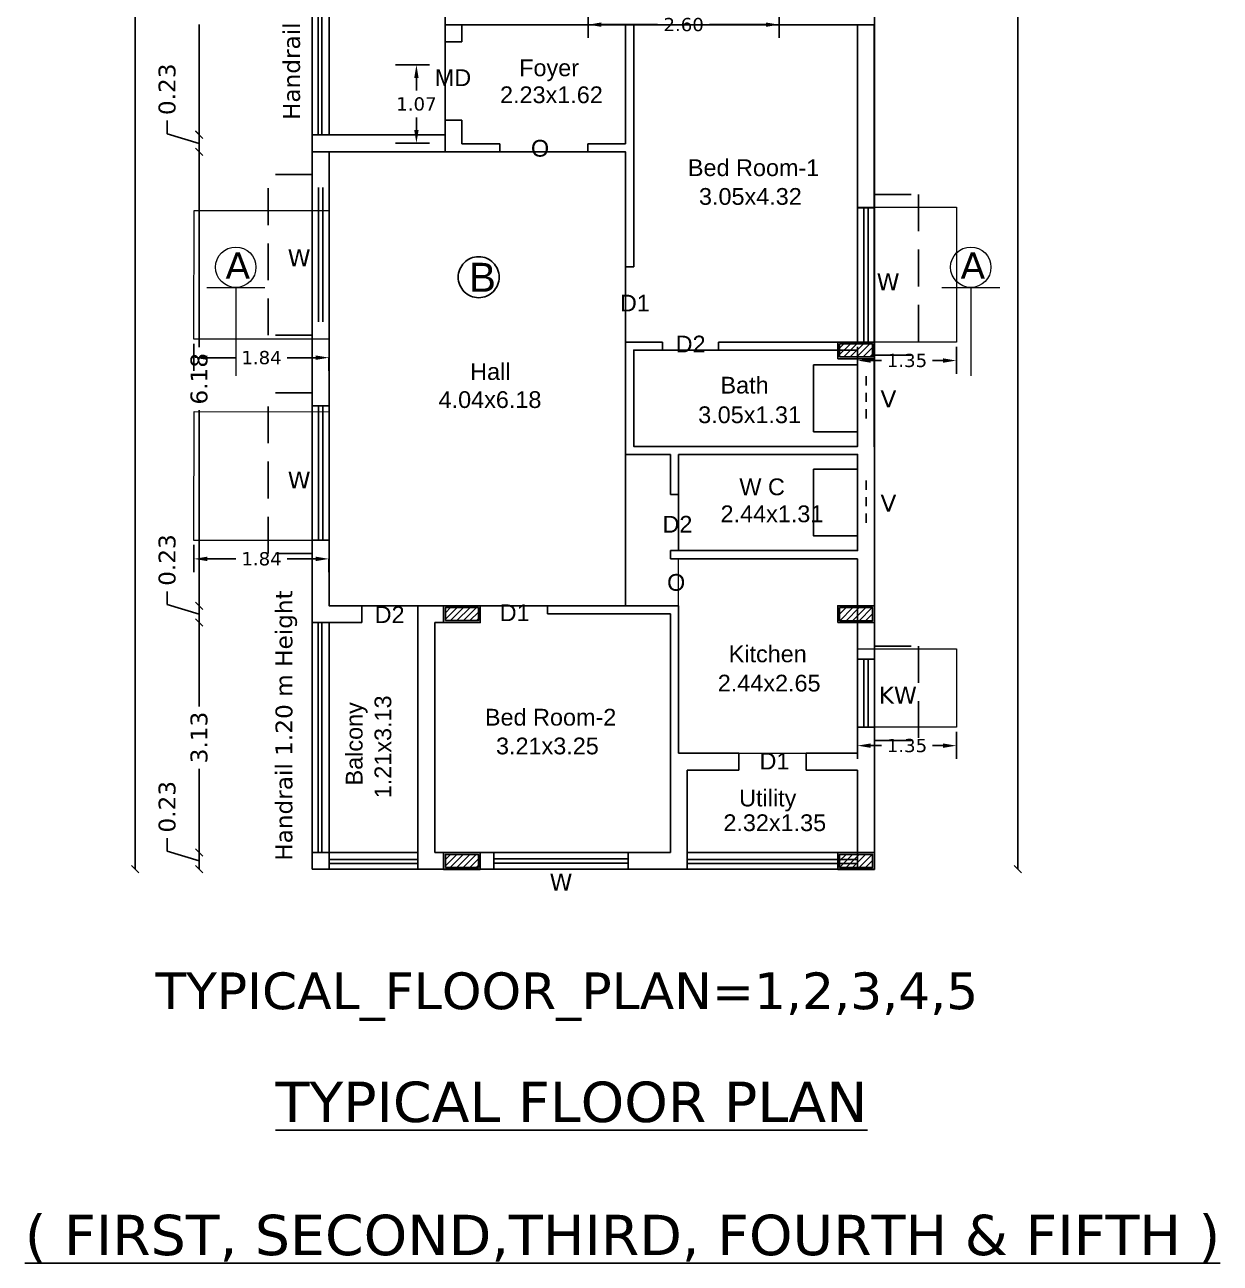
# Model space of a CAD drawing. Header units: metres. Extents: x 1161 to 1456, y 119 to 208.
# Drawn here: x 1221.02 to 1237.31, y 122.24 to 139.1 of the extents above; entities that cross this region are included whole.
import ezdxf

# ---------------------------------------------------------------- set-up
doc = ezdxf.new("R2010")
doc.units = ezdxf.units.M
doc.header["$MEASUREMENT"] = 0
doc.header["$PDMODE"] = 1
doc.header["$PDSIZE"] = -5
for name, pattern in [('ACAD_ISO02W100', [15, 12, -3]), ('DASHED', [0.75, 0.5, -0.25]), ('HIDDEN2', [0.1875, 0.125, -0.0625])]:
    doc.linetypes.add(name, pattern=pattern)
for name, color, linetype in [('BLK_1_FLR_1_BLT_UP_AREA', 1, 'Continuous'), ('BLK_1_FLR_1_EXIT_WIDTH_DOOR', 2, 'Continuous'), ('BLK_1_FLR_1_REGULAR_ROOM_1', 117, 'Continuous'), ('BLK_1_FLR_1_WC_BATH', 223, 'Continuous'), ('GRID', 8, 'Continuous'), ('TEXT', 7, 'Continuous'), ('TOILET_VENTILATION', 6, 'Continuous')]:
    doc.layers.add(name, color=color, linetype=linetype)
doc.layers.add('BLK_1_FLR_1_CARPET_AREA', color=1, linetype='Continuous', plot=False)
for name, color, linetype, lineweight in [('BLK_1_FLR_1_KITCHEN', 163, 'Continuous', 0), ('BLK_1_FLR_1_ROOM_1_LIGHT_VENTILATION_1', 232, 'Continuous', 0), ('BLK_1_FLR_1_STAIR_1_FLIGHT_1', 7, 'Continuous', 0), ('BLK_1_FLR_1_UNITFA_2', 234, 'Continuous', 0), ('DIM', 6, 'Continuous', 15), ('HAT', 9, 'Continuous', 15)]:
    doc.layers.add(name, color=color, linetype=linetype, lineweight=lineweight)
doc.styles.add('100sc mnt', font='arial.ttf', dxfattribs={"height": 12})
doc.styles.get("Standard").update_dxf_attribs({"font": 'verdana.ttf'})
doc.dimstyles.new('app', dxfattribs={"dimtxt": 0.23, "dimasz": 0.1, "dimexe": 0.18, "dimexo": 0.0625, "dimgap": 0.09, "dimtad": 0, "dimzin": 0, "dimdsep": 46, "dimtxsty": 'Standard', "dimblk": 'OBLIQUE', "dimcen": 0.09, "dimse1": 1, "dimse2": 1, "dimclrd": 8, "dimclre": 8, "dimclrt": 6, "dimadec": 0, "dimazin": 0, "dimtfac": 1, "dimtofl": 0, "dimtmove": 0, "dimatfit": 3, "dimfxl": 0, "dimtolj": 1, "dimtzin": 0, "dimarcsym": 0})
doc.dimstyles.get("Standard").update_dxf_attribs({"dimtxt": 0.18, "dimasz": 0.18, "dimexe": 0.18, "dimexo": 0.0625, "dimgap": 0.09, "dimtad": 0, "dimtih": 1, "dimtoh": 1, "dimzin": 0, "dimdsep": 46, "dimtxsty": 'Standard', "dimcen": 0.09, "dimadec": 0, "dimazin": 0, "dimtfac": 1, "dimtofl": 0, "dimtmove": 0, "dimatfit": 3, "dimfxl": 0, "dimtolj": 1, "dimtzin": 0, "dimarcsym": 0})

# ---------------------------------------------------------------- blocks, each defined once
blk = doc.blocks.new('*D34')
at = {"layer": 'BLK_1_FLR_1_STAIR_1_FLIGHT_1', "color": 0, "lineweight": -2}
for p, q in [((1228.698, 139.265), (1228.698, 138.923)), ((1231.298, 139.265), (1231.298, 138.923)), ((1228.878, 139.103), (1229.644, 139.103)), ((1231.118, 139.103), (1230.351, 139.103))]:
    blk.add_line(p, q, dxfattribs=at)
at = {"layer": 'BLK_1_FLR_1_STAIR_1_FLIGHT_1', "color": 0}
for points in [[(1228.878, 139.133), (1228.878, 139.073), (1228.698, 139.103)], [(1231.118, 139.133), (1231.118, 139.073), (1231.298, 139.103)]]:
    blk.add_solid(points, dxfattribs=at)
at = {"layer": 'DEFPOINTS', "color": 0}
for p in [(1228.698, 139.327), (1231.298, 139.327), (1231.298, 139.103)]:
    blk.add_point(p, dxfattribs=at)
at = {"layer": 'BLK_1_FLR_1_STAIR_1_FLIGHT_1', "color": 0, "insert": (1229.998, 139.103), "char_height": 0.18, "attachment_point": 5}
blk.add_mtext('\\A1;2.60', dxfattribs=at)
blk = doc.blocks.new('A$C1343161E')
at = {"layer": 'DIM'}
for p, q in [((-0.395, 0), (0.395, 0)), ((0, 0), (0, -1.205))]:
    blk.add_line(p, q, dxfattribs=at)
blk.add_circle((0, 0.275), 0.275, dxfattribs=at)
at = {"layer": 'TEXT'}
blk.add_text('A', height=0.359, dxfattribs=at).set_placement((-0.14, 0.119))
blk = doc.blocks.new('_Oblique')
at = {"layer": 'HAT', "color": 0, "linetype": 'Continuous', "lineweight": -2}
blk.add_line((-0.5, -0.5), (0.5, 0.5), dxfattribs=at)
blk = doc.blocks.new('*D178')
at = {"color": 8, "lineweight": -2}
for p, q in [((1223.398, 141.465), (1223.398, 139.963)), ((1223.398, 137.605), (1223.398, 139.107))]:
    blk.add_line(p, q, dxfattribs=at)
at = {"layer": 'DEFPOINTS', "color": 0}
for p in [(1225.168, 141.465), (1223.398, 137.605), (1225.168, 137.605)]:
    blk.add_point(p, dxfattribs=at)
at = {"color": 8, "lineweight": -2, "xscale": 0.1, "yscale": 0.1, "zscale": 0.1}
for p, rotation in [((1223.398, 141.465), 90), ((1223.398, 137.605), 270)]:
    blk.add_blockref('_Oblique', p, dxfattribs=dict(at, rotation=rotation))
at = {"color": 6, "insert": (1223.398, 139.535), "char_height": 0.23, "attachment_point": 5, "rotation": 90}
blk.add_mtext('\\A1;3.86', dxfattribs=at)
blk = doc.blocks.new('*D193')
at = {"color": 8, "lineweight": -2}
for p, q in [((1222.963, 137.616), (1222.963, 137.796)), ((1223.398, 137.486), (1222.963, 137.616)), ((1223.398, 137.601), (1223.398, 137.371))]:
    blk.add_line(p, q, dxfattribs=at)
at = {"layer": 'DEFPOINTS', "color": 0}
for p in [(1225.168, 137.601), (1223.398, 137.371), (1225.168, 137.371)]:
    blk.add_point(p, dxfattribs=at)
at = {"color": 8, "lineweight": -2, "xscale": 0.1, "yscale": 0.1, "zscale": 0.1}
for p, rotation in [((1223.398, 137.601), 90), ((1223.398, 137.371), 270)]:
    blk.add_blockref('_Oblique', p, dxfattribs=dict(at, rotation=rotation))
at = {"color": 6, "insert": (1222.963, 138.223), "char_height": 0.23, "attachment_point": 5, "rotation": 90}
blk.add_mtext('\\A1;0.23', dxfattribs=at)
blk = doc.blocks.new('*D194')
at = {"color": 8, "lineweight": -2}
for p, q in [((1223.398, 137.371), (1223.398, 134.71)), ((1223.398, 131.191), (1223.398, 133.852))]:
    blk.add_line(p, q, dxfattribs=at)
at = {"layer": 'DEFPOINTS', "color": 0}
for p in [(1225.168, 137.371), (1223.398, 131.191), (1225.168, 131.191)]:
    blk.add_point(p, dxfattribs=at)
at = {"color": 8, "lineweight": -2, "xscale": 0.1, "yscale": 0.1, "zscale": 0.1}
for p, rotation in [((1223.398, 137.371), 90), ((1223.398, 131.191), 270)]:
    blk.add_blockref('_Oblique', p, dxfattribs=dict(at, rotation=rotation))
at = {"color": 6, "insert": (1223.398, 134.281), "char_height": 0.23, "attachment_point": 5, "rotation": 90}
blk.add_mtext('\\A1;6.18', dxfattribs=at)
blk = doc.blocks.new('*D195')
at = {"color": 8, "lineweight": -2}
for p, q in [((1222.963, 131.206), (1222.963, 131.386)), ((1223.398, 131.076), (1222.963, 131.206)), ((1223.398, 131.191), (1223.398, 130.961))]:
    blk.add_line(p, q, dxfattribs=at)
at = {"layer": 'DEFPOINTS', "color": 0}
for p in [(1225.168, 131.191), (1223.398, 130.961), (1225.168, 130.961)]:
    blk.add_point(p, dxfattribs=at)
at = {"color": 8, "lineweight": -2, "xscale": 0.1, "yscale": 0.1, "zscale": 0.1}
for p, rotation in [((1223.398, 131.191), 90), ((1223.398, 130.961), 270)]:
    blk.add_blockref('_Oblique', p, dxfattribs=dict(at, rotation=rotation))
at = {"color": 6, "insert": (1222.963, 131.813), "char_height": 0.23, "attachment_point": 5, "rotation": 90}
blk.add_mtext('\\A1;0.23', dxfattribs=at)
blk = doc.blocks.new('*D196')
at = {"color": 8, "lineweight": -2}
for p, q in [((1223.398, 130.961), (1223.398, 129.82)), ((1223.398, 127.831), (1223.398, 128.971))]:
    blk.add_line(p, q, dxfattribs=at)
at = {"layer": 'DEFPOINTS', "color": 0}
for p in [(1225.168, 130.961), (1223.398, 127.831), (1225.168, 127.831)]:
    blk.add_point(p, dxfattribs=at)
at = {"color": 8, "lineweight": -2, "xscale": 0.1, "yscale": 0.1, "zscale": 0.1}
for p, rotation in [((1223.398, 130.961), 90), ((1223.398, 127.831), 270)]:
    blk.add_blockref('_Oblique', p, dxfattribs=dict(at, rotation=rotation))
at = {"color": 6, "insert": (1223.398, 129.396), "char_height": 0.23, "attachment_point": 5, "rotation": 90}
blk.add_mtext('\\A1;3.13', dxfattribs=at)
blk = doc.blocks.new('*D197')
at = {"color": 8, "lineweight": -2}
for p, q in [((1222.963, 127.846), (1222.963, 128.026)), ((1223.398, 127.716), (1222.963, 127.846)), ((1223.398, 127.831), (1223.398, 127.601))]:
    blk.add_line(p, q, dxfattribs=at)
at = {"layer": 'DEFPOINTS', "color": 0}
for p in [(1225.168, 127.831), (1223.398, 127.601), (1225.168, 127.601)]:
    blk.add_point(p, dxfattribs=at)
at = {"color": 8, "lineweight": -2, "xscale": 0.1, "yscale": 0.1, "zscale": 0.1}
for p, rotation in [((1223.398, 127.831), 90), ((1223.398, 127.601), 270)]:
    blk.add_blockref('_Oblique', p, dxfattribs=dict(at, rotation=rotation))
at = {"color": 6, "insert": (1222.963, 128.453), "char_height": 0.23, "attachment_point": 5, "rotation": 90}
blk.add_mtext('\\A1;0.23', dxfattribs=at)
blk = doc.blocks.new('*D198')
at = {"color": 8, "lineweight": -2}
for p, q in [((1222.526, 153.661), (1222.526, 141.16)), ((1222.526, 127.601), (1222.526, 140.102))]:
    blk.add_line(p, q, dxfattribs=at)
at = {"layer": 'DEFPOINTS', "color": 0}
for p in [(1222.526, 153.661), (1224.938, 153.661), (1224.938, 127.601)]:
    blk.add_point(p, dxfattribs=at)
at = {"color": 8, "lineweight": -2, "xscale": 0.1, "yscale": 0.1, "zscale": 0.1}
for p, rotation in [((1222.526, 153.661), 90), ((1222.526, 127.601), 270)]:
    blk.add_blockref('_Oblique', p, dxfattribs=dict(at, rotation=rotation))
at = {"color": 6, "insert": (1222.526, 140.631), "char_height": 0.23, "attachment_point": 5, "rotation": 90}
blk.add_mtext('\\A1;26.06', dxfattribs=at)
blk = doc.blocks.new('*D181')
at = {"color": 8, "lineweight": -2}
for p, q in [((1234.549, 153.661), (1234.549, 141.16)), ((1234.549, 127.601), (1234.549, 140.102))]:
    blk.add_line(p, q, dxfattribs=at)
at = {"layer": 'DEFPOINTS', "color": 0}
for p in [(1232.598, 153.661), (1232.598, 127.601), (1234.549, 127.601)]:
    blk.add_point(p, dxfattribs=at)
at = {"color": 8, "lineweight": -2, "xscale": 0.1, "yscale": 0.1, "zscale": 0.1}
for p, rotation in [((1234.549, 153.661), 90), ((1234.549, 127.601), 270)]:
    blk.add_blockref('_Oblique', p, dxfattribs=dict(at, rotation=rotation))
at = {"color": 6, "insert": (1234.549, 140.631), "char_height": 0.23, "attachment_point": 5, "rotation": 90}
blk.add_mtext('\\A1;26.06', dxfattribs=at)
blk = doc.blocks.new('A$C360518C6')
at = {"layer": 'GRID'}
h = blk.add_hatch(dxfattribs=at)
h.set_pattern_fill('ANSI31', color=256, scale=0.5)
h.set_pattern_definition([(45, (1868.51851, -3008.56876), (-0.0441941738, 0.0441941738), [])])
h.paths.add_polyline_path([(-0.475, -0.203), (-0.475, -0.025), (-0.025, -0.025), (-0.025, -0.203)])
for points in [[(-0.5, -0.229), (-0.5, 0), (0, 0), (0, -0.229)], [(-0.475, -0.203), (-0.475, -0.025), (-0.025, -0.025), (-0.025, -0.203)]]:
    blk.add_lwpolyline(points, close=True)
blk = doc.blocks.new('*D199')
at = {"layer": 'BLK_1_FLR_1_EXIT_WIDTH_DOOR', "color": 0, "lineweight": -2}
for p, q in [((1226.073, 138.555), (1226.538, 138.555)), ((1226.358, 138.375), (1226.358, 138.206)), ((1226.358, 137.669), (1226.358, 137.838)), ((1226.073, 137.489), (1226.538, 137.489))]:
    blk.add_line(p, q, dxfattribs=at)
at = {"layer": 'BLK_1_FLR_1_EXIT_WIDTH_DOOR', "color": 0}
for points in [[(1226.328, 138.375), (1226.388, 138.375), (1226.358, 138.555)], [(1226.328, 137.669), (1226.388, 137.669), (1226.358, 137.489)]]:
    blk.add_solid(points, dxfattribs=at)
at = {"layer": 'DEFPOINTS', "color": 0}
for p in [(1226.011, 138.555), (1226.011, 137.489), (1226.358, 137.489)]:
    blk.add_point(p, dxfattribs=at)
at = {"layer": 'BLK_1_FLR_1_EXIT_WIDTH_DOOR', "color": 0, "insert": (1226.358, 138.022), "char_height": 0.18, "attachment_point": 5}
blk.add_mtext('\\A1;1.07', dxfattribs=at)
blk = doc.blocks.new('*D201')
at = {"layer": 'BLK_1_FLR_1_ROOM_1_LIGHT_VENTILATION_1', "color": 0, "lineweight": -2}
for p, q in [((1232.368, 129.474), (1232.367, 129.105)), ((1233.713, 129.474), (1233.713, 129.105)), ((1232.547, 129.285), (1232.694, 129.285)), ((1233.533, 129.285), (1233.386, 129.285))]:
    blk.add_line(p, q, dxfattribs=at)
at = {"layer": 'BLK_1_FLR_1_ROOM_1_LIGHT_VENTILATION_1', "color": 0}
for points in [[(1232.547, 129.315), (1232.547, 129.255), (1232.367, 129.285)], [(1233.533, 129.315), (1233.533, 129.255), (1233.713, 129.285)]]:
    blk.add_solid(points, dxfattribs=at)
at = {"layer": 'DEFPOINTS', "color": 0}
for p in [(1232.368, 129.537), (1233.713, 129.537), (1233.713, 129.285)]:
    blk.add_point(p, dxfattribs=at)
at = {"layer": 'BLK_1_FLR_1_ROOM_1_LIGHT_VENTILATION_1', "color": 0, "insert": (1233.04, 129.285), "char_height": 0.18, "attachment_point": 5}
blk.add_mtext('\\A1;1.35', dxfattribs=at)
blk = doc.blocks.new('*D204')
at = {"layer": 'BLK_1_FLR_1_ROOM_1_LIGHT_VENTILATION_1', "color": 0, "lineweight": -2}
for p, q in [((1223.328, 134.758), (1223.328, 134.388)), ((1225.168, 134.758), (1225.167, 134.388)), ((1223.508, 134.568), (1223.899, 134.568)), ((1224.987, 134.568), (1224.596, 134.568))]:
    blk.add_line(p, q, dxfattribs=at)
at = {"layer": 'BLK_1_FLR_1_ROOM_1_LIGHT_VENTILATION_1', "color": 0}
for points in [[(1223.508, 134.598), (1223.508, 134.538), (1223.328, 134.568)], [(1224.987, 134.598), (1224.987, 134.538), (1225.167, 134.568)]]:
    blk.add_solid(points, dxfattribs=at)
at = {"layer": 'DEFPOINTS', "color": 0}
for p in [(1223.328, 134.82), (1225.168, 134.82), (1225.167, 134.568)]:
    blk.add_point(p, dxfattribs=at)
at = {"layer": 'BLK_1_FLR_1_ROOM_1_LIGHT_VENTILATION_1', "color": 0, "insert": (1224.248, 134.568), "char_height": 0.18, "attachment_point": 5}
blk.add_mtext('\\A1;1.84', dxfattribs=at)
blk = doc.blocks.new('*D205')
at = {"layer": 'BLK_1_FLR_1_ROOM_1_LIGHT_VENTILATION_1', "color": 0, "lineweight": -2}
for p, q in [((1223.328, 132.018), (1223.328, 131.648)), ((1225.168, 132.018), (1225.167, 131.648)), ((1223.508, 131.828), (1223.899, 131.828)), ((1224.987, 131.828), (1224.596, 131.828))]:
    blk.add_line(p, q, dxfattribs=at)
at = {"layer": 'BLK_1_FLR_1_ROOM_1_LIGHT_VENTILATION_1', "color": 0}
for points in [[(1223.508, 131.858), (1223.508, 131.798), (1223.328, 131.828)], [(1224.987, 131.858), (1224.987, 131.798), (1225.167, 131.828)]]:
    blk.add_solid(points, dxfattribs=at)
at = {"layer": 'DEFPOINTS', "color": 0}
for p in [(1223.328, 132.081), (1225.168, 132.08), (1225.167, 131.828)]:
    blk.add_point(p, dxfattribs=at)
at = {"layer": 'BLK_1_FLR_1_ROOM_1_LIGHT_VENTILATION_1', "color": 0, "insert": (1224.248, 131.828), "char_height": 0.18, "attachment_point": 5}
blk.add_mtext('\\A1;1.84', dxfattribs=at)
blk = doc.blocks.new('*D206')
at = {"layer": 'BLK_1_FLR_1_ROOM_1_LIGHT_VENTILATION_1', "color": 0, "lineweight": -2}
for p, q in [((1232.368, 134.718), (1232.367, 134.349)), ((1233.713, 134.718), (1233.713, 134.349)), ((1232.547, 134.529), (1232.694, 134.529)), ((1233.533, 134.529), (1233.386, 134.529))]:
    blk.add_line(p, q, dxfattribs=at)
at = {"layer": 'BLK_1_FLR_1_ROOM_1_LIGHT_VENTILATION_1', "color": 0}
for points in [[(1232.547, 134.559), (1232.547, 134.499), (1232.367, 134.529)], [(1233.533, 134.559), (1233.533, 134.499), (1233.713, 134.529)]]:
    blk.add_solid(points, dxfattribs=at)
at = {"layer": 'DEFPOINTS', "color": 0}
for p in [(1232.368, 134.781), (1233.713, 134.781), (1233.713, 134.529)]:
    blk.add_point(p, dxfattribs=at)
at = {"layer": 'BLK_1_FLR_1_ROOM_1_LIGHT_VENTILATION_1', "color": 0, "insert": (1233.04, 134.529), "char_height": 0.18, "attachment_point": 5}
blk.add_mtext('\\A1;1.35', dxfattribs=at)

msp = doc.modelspace()

# ---------------------------------------------------------------- linework, layer by layer
for p, q in [((1224.9375, 153.6608), (1224.9375, 127.6008)), ((1232.5975, 153.6608), (1232.5975, 127.6008)), ((1225.0179, 141.4608), (1225.0179, 137.6008)), ((1225.0716, 141.4608), (1225.0716, 137.6008)), ((1225.1675, 141.4608), (1225.1675, 137.6008)), ((1226.7475, 139.3308), (1226.7475, 138.8708)), ((1226.9775, 139.1008), (1226.9775, 138.8708)), ((1226.9775, 139.1008), (1229.2075, 139.1008)), ((1229.2075, 139.1008), (1229.2075, 137.4808)), ((1229.3175, 139.1008), (1229.3175, 135.8052)), ((1229.3175, 139.1008), (1232.3675, 139.1008)), ((1232.3675, 139.1008), (1232.3675, 134.7808)), ((1226.7475, 138.8708), (1226.9775, 138.8708)), ((1226.7475, 137.804), (1226.7475, 137.6008)), ((1226.7475, 137.804), (1226.9775, 137.804)), ((1226.9775, 137.804), (1226.9775, 137.4808)), ((1224.9375, 137.6008), (1226.7475, 137.6008)), ((1226.9775, 137.4808), (1227.4925, 137.4808)), ((1227.4925, 137.4808), (1227.4925, 137.3708)), ((1228.6925, 137.4808), (1229.2075, 137.4808)), ((1228.6925, 137.4808), (1228.6925, 137.3708)), ((1225.1675, 137.3708), (1225.1675, 131.1908)), ((1225.1675, 137.3708), (1227.4925, 137.3708)), ((1228.6925, 137.3708), (1229.2075, 137.3708)), ((1229.2075, 137.3708), (1229.2075, 135.8052)), ((1225.0225, 135.0545), (1225.0225, 136.8833)), ((1225.0825, 135.0545), (1225.0825, 136.8833)), ((1232.4525, 136.6096), (1232.4525, 134.7808)), ((1232.5125, 136.6096), (1232.5125, 134.7808)), ((1229.2075, 135.8052), (1229.3175, 135.8052)), ((1229.2075, 134.7808), (1229.2075, 133.2508)), ((1229.2075, 134.7808), (1229.7109, 134.7808)), ((1229.7109, 134.6708), (1229.7109, 134.7808)), ((1230.4729, 134.7808), (1232.3675, 134.7808)), ((1230.4729, 134.6708), (1230.4729, 134.7808)), ((1229.3175, 134.6708), (1229.3175, 133.3608)), ((1229.3175, 134.6708), (1229.7109, 134.6708)), ((1230.4729, 134.6708), (1232.3675, 134.6708)), ((1232.3675, 134.6708), (1232.3675, 133.3608)), ((1225.0225, 133.9112), (1225.0225, 132.0824)), ((1225.0825, 133.9112), (1225.0825, 132.0824)), ((1229.2075, 133.2508), (1229.8175, 133.2508)), ((1229.3175, 133.3608), (1232.3675, 133.3608)), ((1229.8175, 133.2508), (1229.8175, 132.7028)), ((1229.9275, 133.2508), (1229.9275, 132.7028)), ((1229.9275, 133.2508), (1232.3675, 133.2508)), ((1232.3675, 133.2508), (1232.3675, 131.9408)), ((1229.8175, 132.7028), (1229.9275, 132.7028)), ((1229.8175, 131.9408), (1229.8175, 131.8308)), ((1229.8175, 131.9408), (1232.3675, 131.9408)), ((1229.8175, 131.8308), (1232.3675, 131.8308)), ((1232.3675, 131.8308), (1232.3675, 129.1808)), ((1225.1675, 131.1908), (1225.6155, 131.1908)), ((1225.6155, 131.1908), (1225.6155, 130.9608)), ((1226.3775, 131.1908), (1226.3775, 127.6008)), ((1226.3775, 131.1908), (1226.6075, 131.1908)), ((1228.1419, 131.1908), (1228.1419, 131.0808)), ((1228.1419, 131.1908), (1229.9275, 131.1908)), ((1228.1419, 131.0808), (1229.8175, 131.0808)), ((1229.8175, 131.0808), (1229.8175, 127.8308)), ((1229.9275, 131.1908), (1229.9275, 129.1808)), ((1224.9375, 130.9608), (1225.6155, 130.9608)), ((1226.6075, 130.9608), (1226.6075, 127.8308)), ((1232.4525, 130.4609), (1232.4525, 129.5369)), ((1232.5125, 130.4609), (1232.5125, 129.5369)), ((1229.9275, 129.1808), (1230.7503, 129.1808)), ((1230.7503, 128.9508), (1230.7503, 129.1808)), ((1231.6647, 129.1808), (1232.3675, 129.1808)), ((1231.6647, 128.9508), (1231.6647, 129.1808)), ((1230.0475, 128.9508), (1230.0475, 127.6008)), ((1230.0475, 128.9508), (1230.7503, 128.9508)), ((1231.6647, 128.9508), (1232.3675, 128.9508)), ((1232.3675, 128.9508), (1232.3675, 127.6008)), ((1225.1675, 127.8308), (1224.9375, 127.8308)), ((1225.1675, 127.8308), (1225.1675, 127.6008)), ((1226.6075, 127.8308), (1229.8175, 127.8308)), ((1229.2419, 127.7458), (1227.4131, 127.7458)), ((1229.2419, 127.6858), (1227.4131, 127.6858)), ((1230.0475, 127.8308), (1232.3675, 127.8308)), ((1230.0475, 127.7349), (1232.3675, 127.7349)), ((1230.0475, 127.6812), (1232.3675, 127.6812)), ((1224.9375, 127.6008), (1232.5975, 127.6008))]:
    msp.add_line(p, q)
at = {"linetype": 'DASHED'}
for p, q in [((1224.9375, 137.0633), (1224.3375, 137.0633)), ((1224.3375, 134.8745), (1224.3375, 137.0633)), ((1232.5975, 136.7896), (1233.1975, 136.7896)), ((1233.1975, 136.7896), (1233.1975, 134.6008)), ((1224.9375, 134.8745), (1224.3375, 134.8745)), ((1232.5975, 134.6008), (1233.1975, 134.6008)), ((1224.9375, 134.0912), (1224.3375, 134.0912)), ((1224.3375, 131.9024), (1224.3375, 134.0912)), ((1224.9375, 131.9024), (1224.3375, 131.9024)), ((1232.5975, 130.6409), (1233.1975, 130.6409)), ((1233.1975, 130.6409), (1233.1975, 129.3569)), ((1232.5975, 129.3569), (1233.1975, 129.3569))]:
    msp.add_line(p, q, dxfattribs=at)
at = {"linetype": 'HIDDEN2'}
for p, q in [((1232.4825, 134.3158), (1232.4825, 133.7158)), ((1232.4825, 132.8958), (1232.4825, 132.2958))]:
    msp.add_line(p, q, dxfattribs=at)
for points in [[(1232.3675, 136.6096), (1232.5975, 136.6096), (1232.5975, 134.7808), (1232.3675, 134.7808)], [(1225.1675, 133.9112), (1224.9375, 133.9112), (1224.9375, 132.0824), (1225.1675, 132.0824)], [(1232.3675, 130.4609), (1232.5975, 130.4609), (1232.5975, 129.5369), (1232.3675, 129.5369)], [(1229.2419, 127.8308), (1229.2419, 127.6008), (1227.4131, 127.6008), (1227.4131, 127.8308)]]:
    msp.add_lwpolyline(points, close=True)
for points in [[(1226.6075, 131.1908), (1227.2275, 131.1908)], [(1225.0179, 130.9608), (1225.0179, 127.8308)], [(1225.0716, 130.9608), (1225.0716, 127.8308)], [(1225.1675, 130.9608), (1225.1675, 127.8308), (1226.3775, 127.8308)], [(1226.6075, 130.9608), (1227.2275, 130.9608)], [(1225.1675, 127.7349), (1226.3775, 127.7349)], [(1225.1675, 127.6812), (1226.3775, 127.6812)]]:
    msp.add_lwpolyline(points)
at = {"linetype": 'ACAD_ISO02W100'}
msp.add_circle((1227.206, 135.6643), 0.279, dxfattribs=at)
at = {"layer": 'BLK_1_FLR_1_BLT_UP_AREA', "color": 3}
msp.add_lwpolyline([(1224.9375, 127.6008), (1232.5975, 127.6008), (1232.5975, 153.6608), (1224.9375, 153.6608)], close=True, dxfattribs=at)
at = {"layer": 'BLK_1_FLR_1_CARPET_AREA', "color": 3}
msp.add_lwpolyline([(1224.9375, 127.6008), (1232.5975, 127.6008), (1232.5975, 139.1008), (1226.7475, 139.1008), (1226.7496, 137.3708), (1224.9375, 137.3708)], close=True, dxfattribs=at)
at = {"layer": 'BLK_1_FLR_1_KITCHEN', "color": 1}
msp.add_lwpolyline([(1229.9275, 129.1808), (1232.3675, 129.1808), (1232.3675, 131.8308), (1229.9242, 131.8308)], close=True, dxfattribs=at)
at = {"layer": 'BLK_1_FLR_1_REGULAR_ROOM_1', "color": 1}
msp.add_lwpolyline([(1225.1675, 137.3708), (1229.2075, 137.3708), (1229.2075, 131.1908), (1225.1675, 131.1908)], close=True, dxfattribs=at)
at = {"layer": 'BLK_1_FLR_1_ROOM_1_LIGHT_VENTILATION_1'}
for points in [[(1233.7126, 134.7807), (1232.3675, 134.7809), (1232.3678, 136.6189), (1233.7126, 136.6186)], [(1225.1675, 134.8202), (1223.3277, 134.8204), (1223.3283, 136.5729), (1225.1675, 136.5725)], [(1225.1675, 132.0804), (1223.3277, 132.0806), (1223.3283, 133.8331), (1225.1675, 133.8327)], [(1233.7126, 129.5368), (1232.3675, 129.5369), (1232.3678, 130.6039), (1233.7126, 130.6036)]]:
    msp.add_lwpolyline(points, close=True, dxfattribs=at)
at = {"layer": 'BLK_1_FLR_1_UNITFA_2'}
msp.add_lwpolyline([(1224.9375, 127.6008), (1232.5975, 127.6008), (1232.5951, 139.0994), (1226.7496, 139.1008), (1226.7496, 137.3708), (1224.9375, 137.3708)], close=True, dxfattribs=at)
at = {"layer": 'BLK_1_FLR_1_WC_BATH'}
for points in [[(1232.3675, 134.6708), (1229.3175, 134.6708), (1229.3175, 133.3608), (1232.3675, 133.3608)], [(1229.9275, 133.2508), (1232.3675, 133.2508), (1232.3675, 131.9408), (1229.9275, 131.9408)]]:
    msp.add_lwpolyline(points, close=True, dxfattribs=at)
at = {"layer": 'TOILET_VENTILATION'}
for points in [[(1231.7675, 134.4713), (1231.7675, 133.5603), (1232.3675, 133.5603), (1232.3675, 134.4713)], [(1231.7675, 133.0513), (1231.7675, 132.1403), (1232.3675, 132.1403), (1232.3675, 133.0513)]]:
    msp.add_lwpolyline(points, close=True, dxfattribs=at)

# ---------------------------------------------------------------- block references
for name, p in [('A$C1343161E', (1223.8968, 135.5247)), ('A$C1343161E', (1233.9091, 135.5247)), ('A$C360518C6', (1232.5975, 134.7808)), ('A$C360518C6', (1227.2275, 131.1908)), ('A$C360518C6', (1232.5975, 131.1894)), ('A$C360518C6', (1227.2275, 127.8294)), ('A$C360518C6', (1232.5975, 127.8294))]:
    msp.add_blockref(name, p)

# ---------------------------------------------------------------- texts
for s, rotation, p in [('Handrail 1.20 m Height', 90, (1224.7719, 137.8045)), ('W', 360, (1224.6044, 135.8131)), ('Handrail 1.20 m Height', 90, (1224.6682, 127.7174))]:
    msp.add_text(s, height=0.23, rotation=rotation).set_placement(p)
at = {"style": '100sc mnt'}
for s, height, p in [('Foyer', 0.22819, (1227.7579, 138.4013)), ('MD', 0.22819, (1226.608, 138.2666)), ('2.23x1.62', 0.22819, (1227.497, 138.0341)), ('O', 0.2282, (1227.9182, 137.3057)), ('Bed Room-1', 0.22819, (1230.0559, 137.0412)), ('3.05x4.32', 0.22819, (1230.2069, 136.6498)), ('B', 0.3943, (1227.0734, 135.4655)), ('D1', 0.22819, (1229.13, 135.1976)), ('D2', 0.22819, (1229.889, 134.6396)), ('Hall', 0.22819, (1227.09, 134.2651)), ('Bath', 0.22819, (1230.4999, 134.0799)), ('4.04x6.18', 0.22819, (1226.6604, 133.8831)), ('3.05x1.31', 0.22819, (1230.1961, 133.6769)), ('W C', 0.22819, (1230.7572, 132.6951)), ('2.44x1.31', 0.22819, (1230.5007, 132.3275)), ('D2', 0.22819, (1229.7094, 132.1857)), ('O', 0.2282, (1229.772, 131.3939)), ('D1', 0.22819, (1227.4927, 130.9802)), ('D2', 0.22819, (1225.789, 130.9551)), ('Kitchen', 0.22819, (1230.6117, 130.4206)), ('2.44x2.65', 0.22819, (1230.4628, 130.0226)), ('Bed Room-2', 0.22819, (1227.2911, 129.5582)), ('3.21x3.25', 0.22819, (1227.4421, 129.1668)), ('D1', 0.22819, (1231.0314, 128.9606)), ('Utility', 0.22819, (1230.7539, 128.4575)), ('2.32x1.35', 0.22819, (1230.5391, 128.1213))]:
    msp.add_text(s, height=height, dxfattribs=at).set_placement(p)
for s, height, p in [('W', 0.23, (1232.627, 135.4855)), ('V', 0.23, (1232.6796, 133.8914)), ('W', 0.23, (1224.6044, 132.7871)), ('V', 0.23, (1232.6796, 132.4714)), ('KW', 0.23, (1232.6557, 129.8572)), ('W', 0.23, (1228.1711, 127.3114)), ('%%UTYPICAL FLOOR PLAN', 0.55, (1224.4388, 124.1596)), ('%%U( FIRST, SECOND,THIRD, FOURTH & FIFTH )', 0.55, (1221.023, 122.3469))]:
    msp.add_text(s, height=height).set_placement(p)
for s, p in [('Balcony', (1225.6241, 128.743)), ('1.21x3.13', (1226.0155, 128.5689))]:
    msp.add_text(s, height=0.22819, rotation=90, dxfattribs=at).set_placement(p)
at = {"layer": 'BLK_1_FLR_1_BLT_UP_AREA', "color": 3, "insert": (1222.8014, 126.1968), "char_height": 0.5, "attachment_point": 1}
msp.add_mtext_dynamic_manual_height_columns('TYPICAL_FLOOR_PLAN=1,2,3,4,5', width=10.597068, gutter_width=0.9, heights=[0], dxfattribs=at)

# ---------------------------------------------------------------- dimensions: what is measured, and where the dimension line sits
for base, p1, p2, picture, middle in [((1222.5264, 153.6608), (1224.9375, 127.6008), (1224.9375, 153.6608), '*D198', (1222.5264, 140.6308)), ((1223.3982, 137.6049), (1225.1675, 141.4649), (1225.1675, 137.6049), '*D178', (1223.3982, 139.5349)), ((1223.3982, 137.3708), (1225.1675, 137.6008), (1225.1675, 137.3708), '*D193', (1222.9634, 137.8862)), ((1223.3982, 131.1908), (1225.1675, 137.3708), (1225.1675, 131.1908), '*D194', (1223.3982, 134.2808)), ((1223.3982, 130.9608), (1225.1675, 131.1908), (1225.1675, 130.9608), '*D195', (1222.9634, 131.4762)), ((1223.3982, 127.8308), (1225.1675, 130.9608), (1225.1675, 127.8308), '*D196', (1223.3982, 129.3958)), ((1223.3982, 127.6008), (1225.1675, 127.8308), (1225.1675, 127.6008), '*D197', (1222.9634, 128.1162))]:
    dim = msp.add_linear_dim(base=base, p1=p1, p2=p2, angle=90, dimstyle='app', override={"dimtmove": 1})
    dim.commit()
    dim.dimension.update_dxf_attribs({"geometry": picture, "text_midpoint": middle})
dim = msp.add_linear_dim(base=(1234.5495, 127.6008), p1=(1232.5975, 153.6608), p2=(1232.5975, 127.6008), angle=90, dimstyle='app')
dim.commit()
dim.dimension.update_dxf_attribs({"geometry": '*D181', "text_midpoint": (1234.5495, 140.6308)})
at = {"layer": 'BLK_1_FLR_1_EXIT_WIDTH_DOOR'}
dim = msp.add_linear_dim(base=(1226.3575, 137.4886), p1=(1226.011, 138.5554), p2=(1226.011, 137.4886), angle=90, dimstyle='Standard', dxfattribs=at)
dim.commit()
dim.dimension.update_dxf_attribs({"geometry": '*D199', "text_midpoint": (1226.3575, 138.022)})
at = {"layer": 'BLK_1_FLR_1_ROOM_1_LIGHT_VENTILATION_1'}
for p1, p2, picture, middle in [((1223.3277, 134.8204), (1225.1675, 134.8202), '*D204', (1224.2476, 134.5681)), ((1232.3675, 134.7809), (1233.7126, 134.7807), '*D206', (1233.04, 134.5286)), ((1223.3277, 132.0806), (1225.1675, 132.0804), '*D205', (1224.2476, 131.8283)), ((1232.3675, 129.5369), (1233.7126, 129.5368), '*D201', (1233.04, 129.2847))]:
    dim = msp.add_aligned_dim(p1=p1, p2=p2, distance=-0.2522, dimstyle='Standard', dxfattribs=at)
    dim.commit()
    dim.dimension.update_dxf_attribs({"geometry": picture, "text_midpoint": middle})
at = {"layer": 'BLK_1_FLR_1_STAIR_1_FLIGHT_1', "color": 1}
dim = msp.add_linear_dim(base=(1231.2975, 139.1034), p1=(1228.6975, 139.3272), p2=(1231.2975, 139.3272), dimstyle='Standard', dxfattribs=at)
dim.commit()
dim.dimension.update_dxf_attribs({"geometry": '*D34', "text_midpoint": (1229.9975, 139.1034)})

doc.saveas('drawing.dxf')
